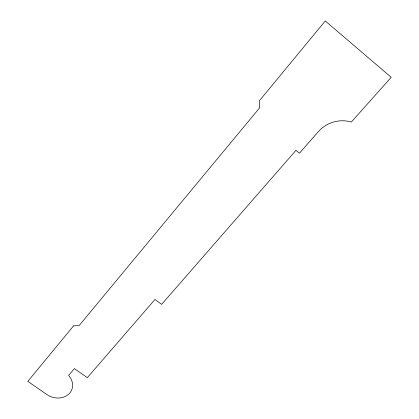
<?xml version="1.0" encoding="UTF-8"?>
<svg xmlns="http://www.w3.org/2000/svg" width="419" height="419" viewBox="0 0 419 419"><rect width="100%" height="100%" fill="white"/><g stroke="black" fill="none" stroke-linecap="round" stroke-linejoin="round"><path stroke-width="0.63" d="M73.566 325.909L27.806 381.358L47.111 394.714A16.922 14.146 21.6 0 0 68.559 394.305A16.922 14.146 21.6 0 0 68.596 375.424L74.404 368.594L87.314 377.681L154.962 299.47L161.614 304.383L295.929 150.374L299.449 153.228L318.031 132.011A30.503 28.628 -26.8 0 1 351.321 122.07L391.194 77.29L325.264 20.95L259.204 100.989L259.801 107.615L79.181 325.511L73.566 325.909"/></g></svg>
